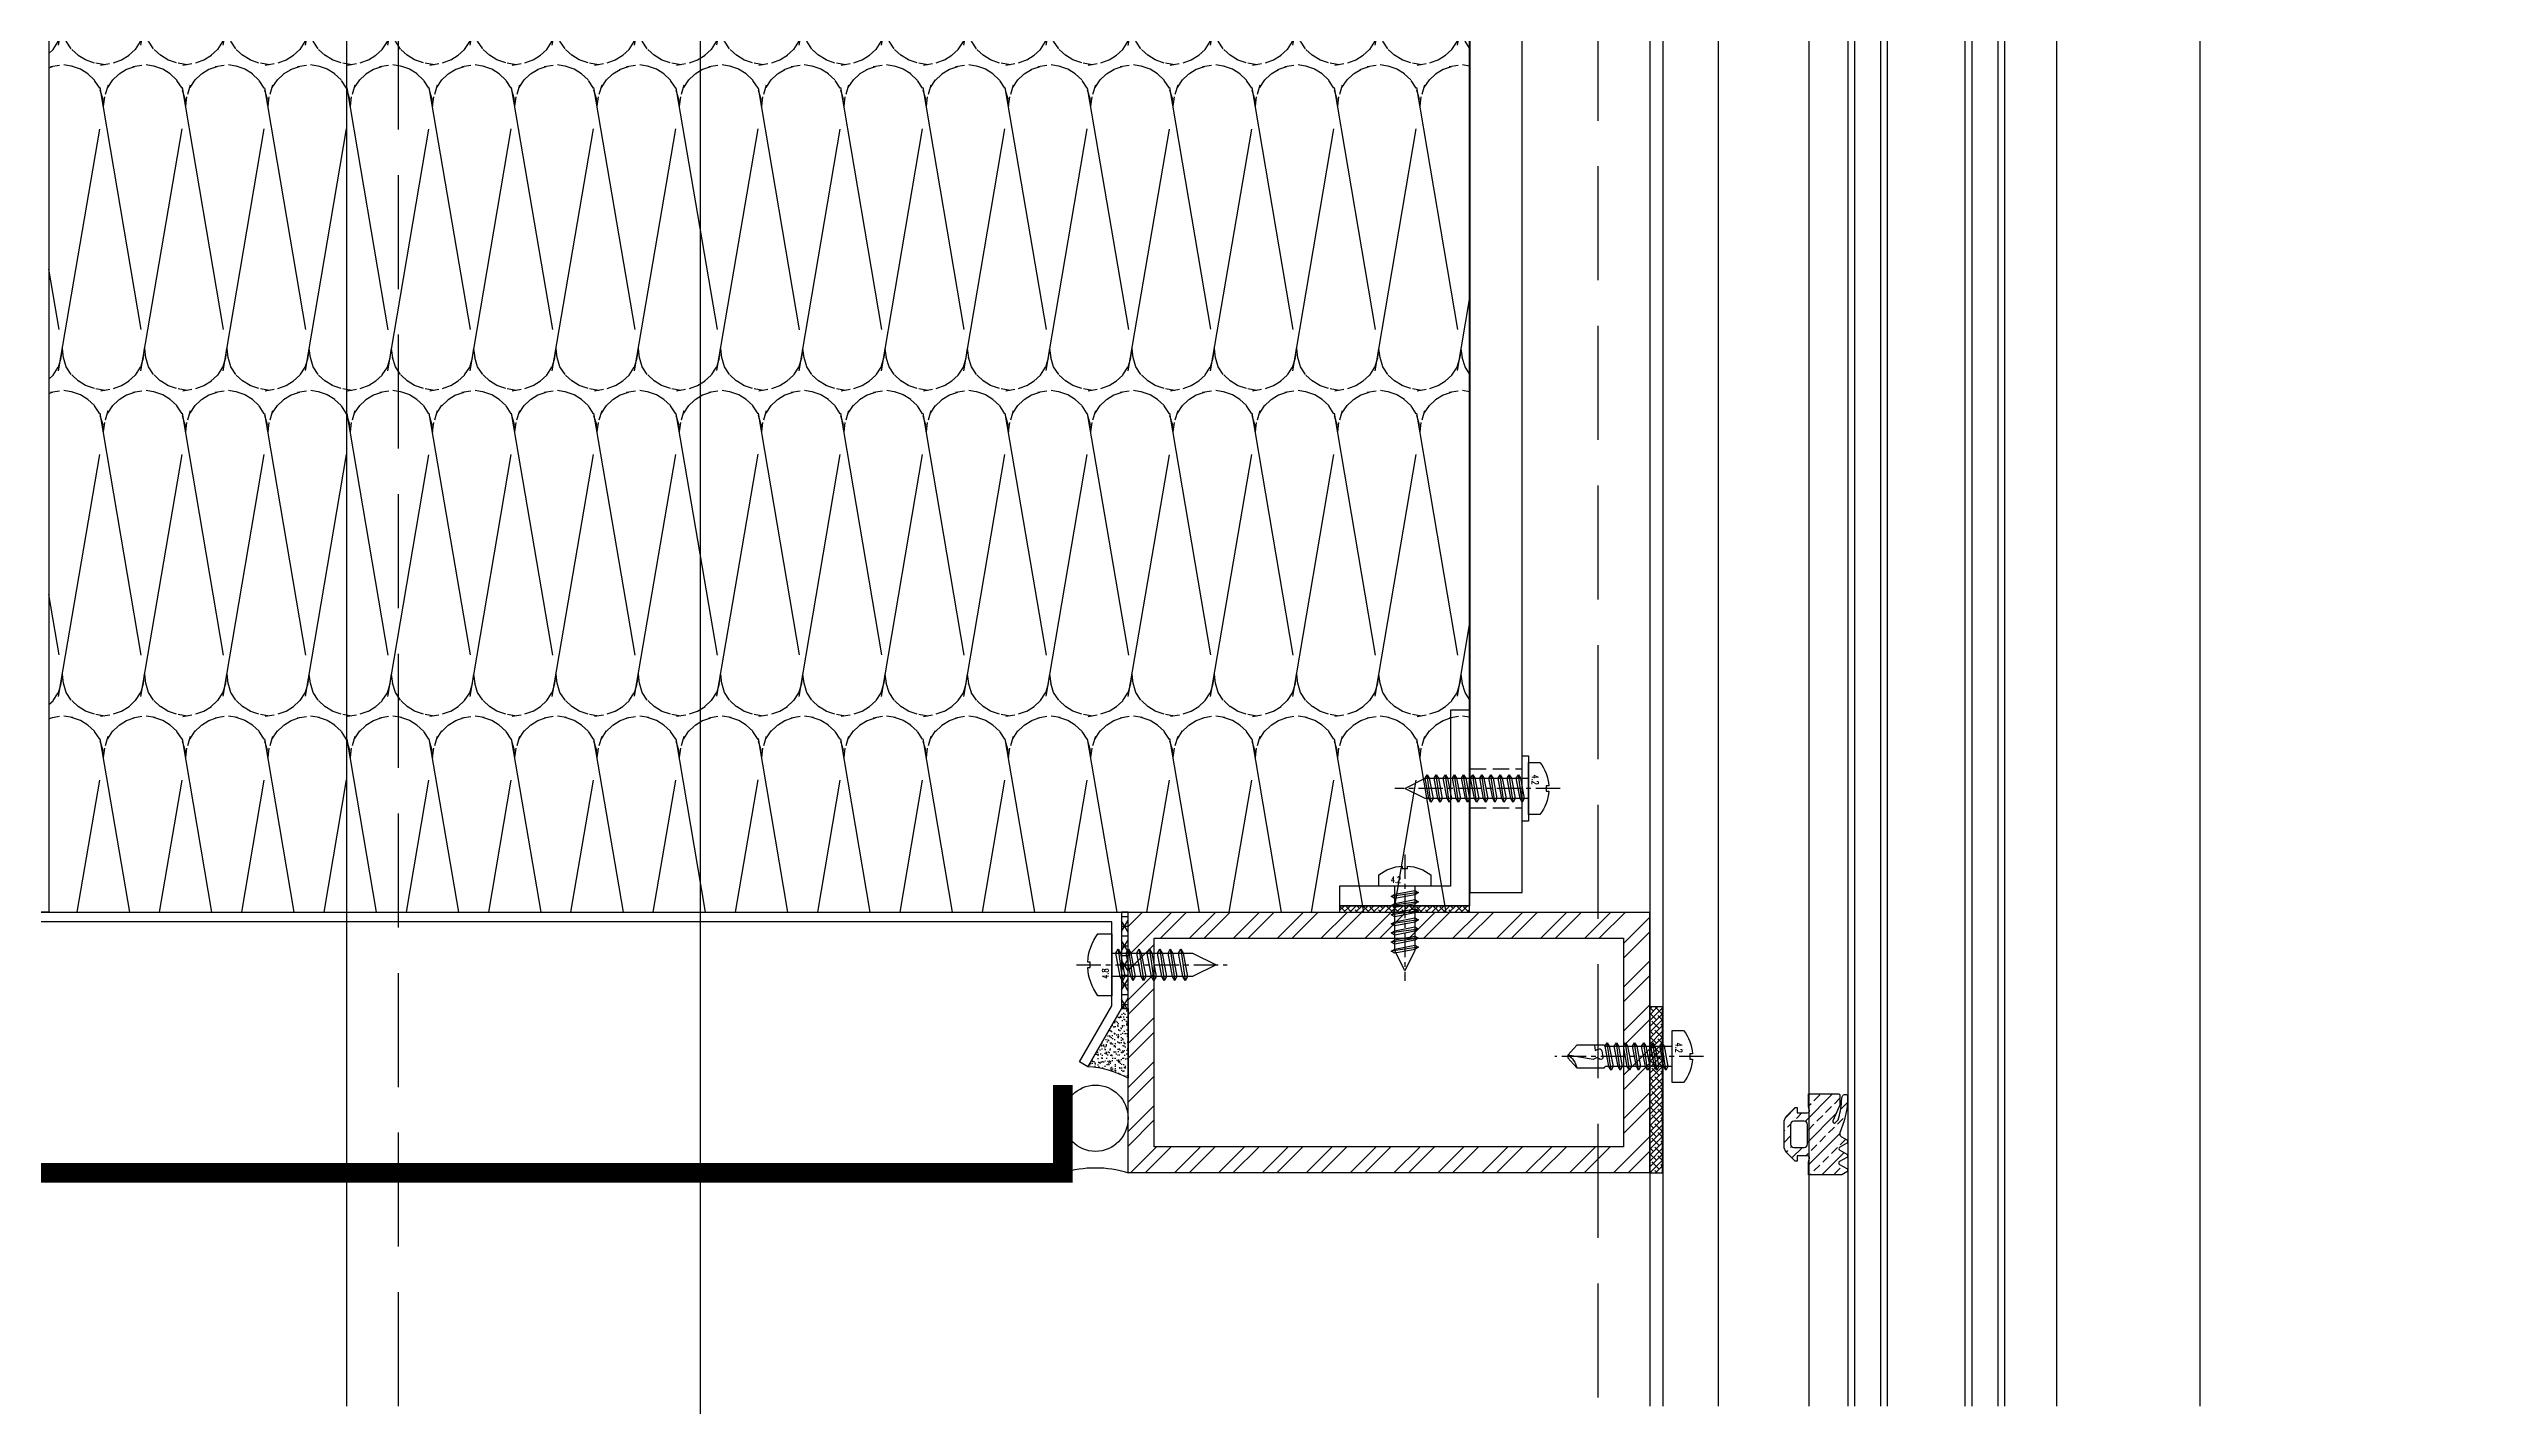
# Model space of a CAD drawing. Extents: x 220580 to 2027826, y -309201 to 71987.
# Drawn here: x 323403.6 to 323777.7, y -162855.2 to -162646.8 of the extents above; entities that cross this region are included whole.
import ezdxf
from ezdxf.enums import TextEntityAlignment as Align

# ---------------------------------------------------------------- set-up
doc = ezdxf.new("R2010")
doc.units = 0
doc.linetypes.add('CENTER', pattern=[2, 1.25, -0.25, 0.25, -0.25])
doc.linetypes.add('ZN-DASH', pattern=[0.35, 0.25, -0.1])
for name, color, linetype in [('!ZN1-填充-8', 8, 'Continuous'), ('!ZN3-不锈钢板幕墙-7', 7, 'Continuous'), ('!ZN3-其它材质幕墙-60', 60, 'Continuous'), ('!ZN3-玻璃幕墙-4', 4, 'Continuous'), ('!ZN4-辅助材料-1', 1, 'Continuous'), ('!ZN4-配件-11', 11, 'Continuous'), ('!ZN5-钢材投影-40', 40, 'Continuous'), ('!ZN5-铝材投影-112', 112, 'Continuous'), ('!ZN5-铝材断面-6', 6, 'Continuous'), ('!ZN6-虚线-8', 8, 'ZN-DASH'), ('1 轴线 辅助线', 1, 'CENTER'), ('11紧固件', 11, 'Continuous'), ('20剖面图$0$A-SFCE', 30, 'Continuous'), ('20剖面图$0$AS-COLN', 6, 'Continuous'), ('2钢材断面', 2, 'Continuous'), ('A_Hatch', 8, 'Continuous'), ('DIM', 173, 'Continuous'), ('Fill', 8, 'Continuous'), ('pj', 4, 'Continuous'), ('TC', 130, 'Continuous'), ('user', 7, 'Continuous')]:
    doc.layers.add(name, color=color, linetype=linetype)
doc.styles.add('DHTEXT-1', font='ROMANS.shx', dxfattribs={"width": 0.7, "bigfont": 'CHINESE.shx'})
doc.dimstyles.new('ZN200', dxfattribs={"dimscale": 200, "dimtxt": 2.5, "dimasz": 1.5, "dimexe": 1, "dimexo": 2, "dimgap": 0.9, "dimtad": 1, "dimdec": 0, "dimdsep": 46, "dimtxsty": 'DHTEXT-1', "dimblk": 'ARCHTICK', "dimcen": 2.5, "dimclrd": 173, "dimclre": 173, "dimclrt": 7, "dimazin": 2, "dimtfac": 1, "dimtdec": 0, "dimtix": 1, "dimtmove": 2, "dimatfit": 3, "dimfxl": 0, "dimtolj": 1, "dimtzin": 0, "dimarcsym": 0})

# ---------------------------------------------------------------- blocks, each defined once
blk = doc.blocks.new('*U301')
at = {"layer": '!ZN1-填充-8'}
for p, q in [((-23, -8.000001027907274), (-23.00000000001455, -475.8423944231363)), ((-19.00000102947524, -7.999999998435669), (-19.00000102947524, -475.8423933936684)), ((-4.999999091349309, -7.999999998435669), (-4.999999091363861, -475.8423933936684)), ((-1.000000120824552, -8.000001027907274), (-1.000000120839104, -475.8423944231363))]:
    blk.add_line(p, q, dxfattribs=at)
at = {"layer": '!ZN3-玻璃幕墙-4'}
for points in [[(-24.00000000001455, -475.8423944231363), (-24, -9.000001027907274), (-23, -8.000001027907274), (-19, -8.000001027907274), (-18, -9.000001027907274), (-18.00000000001455, -475.8423944231363)], [(-6.000000000014552, -475.8423944231363), (-6, -9.000001027903636), (-5, -8.000001027903636), (-1, -8.000001027903636), (0, -9.000001027903636), (-1.455191522836685e-11, -475.8423944231363)]]:
    blk.add_lwpolyline(points, dxfattribs=at)
at = {"layer": '!ZN5-钢材投影-40', "ltscale": 0.3}
for p, q in [((-254.4017149738647, 425.0000000494219), (-254.4017149738647, -475.8423944231363)), ((-54.39999999999418, 425.0000000494219), (-54.39999999999418, -475.8423944231363))]:
    blk.add_line(p, q, dxfattribs=at)
at = {"layer": '!ZN5-铝材投影-112'}
for p, q in [((7.999997113627614, 425.0000000494219), (7.999997113627614, -475.8423944231363)), ((30.0000000448199, 425.0000000494219), (30.0000000448199, -475.8423944231363)), ((-52.40170605068852, -39.99999999995634), (-52.40170605068852, -475.8423944231363)), ((-43.9017349172791, -39.99999999995634), (-43.9017349172791, -475.8423944231363)), ((-30.00001585268183, -39.99999999995634), (-30.00001585268183, -475.8423944231363))]:
    blk.add_line(p, q, dxfattribs=at)
at = {"layer": '!ZN6-虚线-8', "color": 8, "linetype": 'ZN-DASH', "ltscale": 70}
for p, q in [((-246.4017149738647, -475.8423944231363), (-246.4017149738647, 425.0000000494219)), ((-62.39999999999418, 425.0000000494219), (-62.39999999999418, -475.8423944231363))]:
    blk.add_line(p, q, dxfattribs=at)
blk = doc.blocks.new('*U2090')
at = {"color": 0, "linetype": 'CENTER', "ltscale": 3}
blk.add_line((-4.851510917911964, 2.913225216616411e-13), (20.54315256367451, -4.2632564145606e-15), dxfattribs=at)
at = {"linetype": 'ByBlock', "ltscale": 10}
for p, q in [((0, 1.550000000000024), (15.895000016689, 1.549999999999744)), ((0.9859588387780631, 2.110000000000021), (1.57904116122194, -2.110000000000007)), ((2.385958838778063, 2.109999999999994), (2.97904116122194, -2.110000000000034)), ((3.785958838778063, 2.109999999999967), (4.37904116122194, -2.110000000000061)), ((5.185958838778062, 2.10999999999994), (5.779041161221939, -2.110000000000087)), ((6.585958838778063, 2.109999999999913), (7.17904116122194, -2.110000000000114)), ((7.985958838778063, 2.109999999999886), (8.57904116122194, -2.110000000000142)), ((9.385958838778063, 2.109999999999859), (9.97904116122194, -2.110000000000168)), ((10.78595883877806, 2.109999999999832), (11.37904116122194, -2.110000000000196)), ((12.18595883877806, 2.109999999999805), (12.77904116122194, -2.110000000000222)), ((13.58595883877806, 2.109999999999778), (14.17904116122194, -2.110000000000249)), ((14.98595883877806, 2.109999999999751), (15.57904116122194, -2.110000000000277)), ((15.895000016689, 1.549999999999744), (19, -2.884803507186006e-13)), ((15.895000016689, -1.550000000000251), (0, -1.549999999999945)), ((19, -2.884803507186006e-13), (15.895000016689, -1.550000000000251))]:
    blk.add_line(p, q, dxfattribs=at)
blk.add_lwpolyline([(-3.087680633323398, 0.4000000000000909, -0.1514667514007003), (-1.723475382979757, 4), (0, 4), (0, -4), (-1.723475382979757, -4, -0.1514667514007005), (-3.087680633323398, -0.4000000000000892), (-2.699999999999932, -0.3999999999999773), (-2.699999999999932, 0.4000000000000341)], format="xyb", close=True, dxfattribs=at)
for points in [[(1.255725010475717, -1.549999999999976), (0.6626426880318403, 1.550000000000018), (0.9859588387779494, 2.109999999999935), (1.309274989524115, 1.550000000000018), (1.902357311968163, -1.549999999999976), (1.57904116122194, -2.10999999999995)], [(2.655725010475717, -1.550000000000003), (2.06264268803184, 1.549999999999991), (2.385958838777949, 2.109999999999908), (2.709274989524115, 1.549999999999991), (3.302357311968163, -1.550000000000003), (2.97904116122194, -2.109999999999977)], [(4.055725010475717, -1.55000000000003), (3.46264268803184, 1.549999999999965), (3.785958838777949, 2.109999999999881), (4.109274989524115, 1.549999999999965), (4.702357311968163, -1.55000000000003), (4.37904116122194, -2.110000000000004)], [(5.455725010475716, -1.550000000000057), (4.86264268803184, 1.549999999999937), (5.185958838777949, 2.109999999999855), (5.509274989524115, 1.549999999999937), (6.102357311968162, -1.550000000000057), (5.779041161221939, -2.110000000000031)], [(6.855725010475717, -1.550000000000084), (6.26264268803184, 1.549999999999911), (6.585958838777949, 2.109999999999828), (6.909274989524115, 1.549999999999911), (7.502357311968162, -1.550000000000084), (7.17904116122194, -2.110000000000058)], [(8.255725010475718, -1.550000000000111), (7.66264268803184, 1.549999999999883), (7.985958838777949, 2.1099999999998), (8.309274989524116, 1.549999999999883), (8.902357311968164, -1.550000000000111), (8.57904116122194, -2.110000000000085)], [(9.655725010475717, -1.550000000000138), (9.06264268803184, 1.549999999999857), (9.385958838777949, 2.109999999999774), (9.709274989524115, 1.549999999999857), (10.30235731196816, -1.550000000000138), (9.97904116122194, -2.110000000000111)], [(11.05572501047572, -1.550000000000165), (10.46264268803184, 1.54999999999983), (10.78595883877795, 2.109999999999746), (11.10927498952411, 1.54999999999983), (11.70235731196816, -1.550000000000165), (11.37904116122194, -2.110000000000139)], [(12.45572501047572, -1.550000000000192), (11.86264268803184, 1.549999999999803), (12.18595883877795, 2.10999999999972), (12.50927498952412, 1.549999999999803), (13.10235731196816, -1.550000000000192), (12.77904116122194, -2.110000000000166)], [(13.85572501047572, -1.550000000000219), (13.26264268803184, 1.549999999999776), (13.58595883877795, 2.109999999999693), (13.90927498952411, 1.549999999999776), (14.50235731196816, -1.550000000000219), (14.17904116122194, -2.110000000000193)], [(15.25572501047572, -1.550000000000246), (14.66264268803184, 1.549999999999749), (14.98595883877795, 2.109999999999665), (15.30927498952412, 1.549999999999749), (15.90235731196816, -1.550000000000246), (15.57904116122194, -2.11000000000022)]]:
    blk.add_lwpolyline(points, close=True, dxfattribs=at)
at = {"layer": 'Defpoints', "color": 0, "ltscale": 10, "style": 'DHTEXT-1', "width": 0.7}
blk.add_text('4.2', height=1, rotation=90, dxfattribs=at).set_placement((-0.4943080637851551, -1.360906739295894), align=Align.CENTER)
blk = doc.blocks.new('*U2087')
at = {"linetype": 'ByBlock', "ltscale": 10}
blk.add_lwpolyline([(0, -5), (1, -5), (1, 5), (0, 5)], close=True, dxfattribs=at)
blk = doc.blocks.new('6mm-三元乙丙胶条')
at = {"layer": 'TC'}
h = blk.add_hatch(dxfattribs=at)
h.set_pattern_fill('ANSI33', color=256, scale=0.4, angle=-90.00000000000004, style=0)
h.set_pattern_definition([(135.0000000000001, (20798.42023389944, -134095.8060885775), (-1.796051224213831, -1.79605122421383), []), (135.0000000000001, (20798.42023389944, -134094.0100365775), (-1.796051224213831, -1.79605122421383), [1.27, -0.6350000000000003])])
edge = h.paths.add_edge_path()
edge.add_arc((-0.745076895222304, 6.386234905352341), 12.38623490536398, 262.69500523028023, 272.19432173296764, ccw=False)
edge.add_line((-2.319999999599531, -5.8994654143753), (-4.109999979846179, -5.499465415370651))
edge.add_line((-4.109999979846179, -5.499465415370651), (-5.96404643979622, -4.827709463948849))
edge.add_arc((-6.134370825564469, -5.297804777299652), 0.5000000000217216, 70.08359434308407, 149.7886770612677)
edge.add_line((-6.566458514076658, -5.046209408785216), (-7.04074917291291, -5.860752043954562))
edge.add_arc((-7.300001786030069, -5.709794822855877), 0.3000000000165205, 210.0413632733605, 329.7886770638607, ccw=False)
edge.add_line((-7.55970105068991, -5.859982345456955), (-8.177149431314318, -4.79231115913717))
edge.add_arc((-8.393565485203878, -4.917467427976081), 0.2500000000216133, 30.04136327355922, 149.4440354559437)
edge.add_line((-8.60884873609757, -4.790372495364863), (-9.240860070451161, -5.860922295076307))
edge.add_arc((-9.499199971475214, -5.708408375953974), 0.2999999999786183, 210.1243179614262, 329.44403545307654, ccw=False)
edge.add_line((-9.758681517618243, -5.858971742010907), (-10.38901352399261, -4.772654878324829))
edge.add_arc((-10.60524814580688, -4.898124350070254), 0.2500000000224706, 30.12431796436568, 149.9586367271408)
edge.add_line((-10.82166419969871, -4.772968081233556), (-11.45029963756678, -5.859983554459176))
edge.add_arc((-11.70999890221035, -5.709796031883248), 0.2999999999898467, 210.1600616409289, 329.95863672924213, ccw=False)
edge.add_line((-11.9693864696892, -5.860521244874688), (-12.40000000689178, -5.119465414056322))
edge.add_line((-12.40000000689178, -5.119465414056322), (-12.40000000689178, -1.000589691102505e-07))
edge.add_line((-12.40000000689178, -1.000589691e-07), (-10.39999999920837, -1.000589691e-07))
edge.add_line((-10.39999999920837, -1.000589691e-07), (-9.87762080912944, -0.1399230935203377))
edge.add_arc((-9.79999998555727, 0.149861322457539), 0.2999999999927683, 255.0049212649136, 359.9999999993134)
edge.add_line((-9.4999999855645, 0.149861322453944), (-9.4999999855645, 1.750000001251464))
edge.add_line((-9.4999999855645, 1.750000001251464), (-10.29999999445863, 1.750000001251464))
edge.add_line((-10.29999999445863, 1.750000001251464), (-10.29999999445863, 2.050000000948784))
edge.add_line((-10.29999999445863, 2.050000000948784), (-8.869999990565702, 3.480000001203734))
edge.add_line((-8.869999990565702, 3.480000001203734), (-8.269999991171062, 3.74999999985448))
edge.add_line((-8.269999991171062, 3.74999999985448), (-4.119999997783451, 3.74999999985448))
edge.add_line((-4.119999997783451, 3.74999999985448), (-3.509999980451539, 3.459999999904539))
edge.add_line((-3.509999980451539, 3.459999999904539), (-2.099999983329325, 2.050000000948784))
edge.add_line((-2.099999983329325, 2.050000000948784), (-2.099999983329325, 1.750000001251464))
edge.add_line((-2.099999983329325, 1.750000001251464), (-2.899999992223456, 1.750000001251464))
edge.add_line((-2.899999992223456, 1.750000001251464), (-2.899999992223456, 0.1498614225711208))
edge.add_arc((-2.599999992229339, 0.149861422576473), 0.299999999994117, 180.0000000010222, 284.9950787347508)
edge.add_line((-2.522379168658517, -0.1399229934031609), (-1.99999997857958, 0))
edge.add_line((-1.99999997857958, 0), (0, 0))
edge.add_line((0, 0), (0, -4.609465414629084))
edge.add_arc((-0.2000000000116419, -4.609465414629085), 0.2000000000116419, -89.99999999999989, 2.8421709430404007e-13, ccw=False)
edge.add_line((-0.2000000000116415, -4.809465414640727), (-1.606748173886444, -4.809465414611622))
edge.add_arc((-1.606748173887518, -4.309465414737891), 0.4999999998737312, 245.9871411366934, 270.00000000012307, ccw=False)
edge.add_line((-1.81021900352789, -4.766192490089451), (-4.112712766509503, -3.740436975553166))
edge.add_arc((-4.214448181364903, -3.968800513279118), 0.2499999999970247, 65.98714113400072, 228.3664604132158)
edge.add_line((-4.380539141886401, -4.15565284222248), (-3.960000001825392, -4.529465414409059))
edge.add_arc((-0.5656029263480411, 5.15181643489628), 10.25910082569122, 250.6785976544065, 266.6225631868518)
edge.add_line((-1.170000003185123, -5.089465414814184), (-0.6609639512607828, -5.099646135146031))
edge.add_arc((-0.6729615511026317, -5.699526171137601), 0.5999999999860098, -4.085612229769708, 88.8542372456493, ccw=False)
edge.add_line((-0.0744863278232515, -5.742274353600805), (-0.0789891159511171, -5.805313458113233))
edge.add_arc((-0.2784808570646497, -5.791064063953294), 0.200000000016085, 272.19432173134965, 355.9143877690644, ccw=False)
edge = h.paths.add_edge_path(flags=16)
edge.add_arc((-4.699999995762481, 2.24999999962165), 0.5, 0, 90)
edge.add_line((-4.699999995762481, 2.74999999962165), (-7.699999982025473, 2.749999999650754))
edge.add_arc((-7.699999982025743, 2.249999999651025), 0.4999999999997282, 89.99999999996906, 180.0000000000311)
edge.add_line((-8.199999982025473, 2.249999999650754), (-8.199999982025473, 0.6499999998486601))
edge.add_arc((-7.699999982025473, 0.6499999998486596), 0.5, 179.9999999999999, 269.9999999999999)
edge.add_line((-7.699999982025473, 0.1499999998486601), (-4.699999995762481, 0.1499999998486601))
edge.add_arc((-4.699999995762197, 0.6499999998483759), 0.4999999999997158, 269.9999999999674, 360.0000000000326)
edge.add_line((-4.199999995762481, 0.6499999998486601), (-4.199999995762481, 2.24999999962165))
at = {"layer": 'pj'}
blk.add_lwpolyline([(-0.2708231029682793, -5.990917370974784, -0.0414723397604974), (-2.319999999599531, -5.8994654143753), (-4.109999979846179, -5.499465415370651), (-5.96404643979622, -4.827709463948849, 0.3625136257486336), (-6.566458514076658, -5.046209408785216), (-7.04074917291291, -5.860752043954562, -0.5758811350073855), (-7.55970105068991, -5.859982345456955), (-8.177149431314318, -4.79231115913717, 0.5738803703476393), (-8.60884873609757, -4.790372495364863), (-9.240860070451161, -5.860922295076307, -0.5733993053234177), (-9.758681517618243, -5.858971742010907), (-10.38901352399261, -4.772654878324829, 0.5763867767966784), (-10.82166419969871, -4.772968081233556), (-11.45029963756678, -5.859983554459176, -0.5761790205714215), (-11.9693864696892, -5.860521244874688), (-12.40000000689178, -5.119465414056322), (-12.40000000689178, -1.000589691e-07), (-10.39999999920837, -1.000589691e-07), (-9.87762080912944, -0.1399230935203377, 0.4931187311537985), (-9.4999999855645, 0.149861322453944), (-9.4999999855645, 1.750000001251464), (-10.29999999445863, 1.750000001251464), (-10.29999999445863, 2.050000000948784), (-8.869999990565702, 3.480000001203734), (-8.269999991171062, 3.74999999985448), (-4.119999997783451, 3.74999999985448), (-3.509999980451539, 3.459999999904539), (-2.099999983329325, 2.050000000948784), (-2.099999983329325, 1.750000001251464), (-2.899999992223456, 1.750000001251464), (-2.899999992223456, 0.1498614225711208, 0.4931187311501577), (-2.522379168658517, -0.1399229934031609), (-1.99999997857958, 0), (0, 0), (0, -4.609465414629084, -0.4142135623730951), (-0.2000000000116415, -4.809465414640727), (-1.606748173886444, -4.809465414611622, -0.1051609627890827), (-1.81021900352789, -4.766192490089451), (-4.112712766509503, -3.740436975553166, 0.8569471462484527), (-4.380539141886401, -4.15565284222248), (-3.960000001825392, -4.529465414409059, 0.0696811241218355), (-1.170000003185123, -5.089465414814184), (-0.6609639512607828, -5.099646135146031, -0.4293230392878252), (-0.0744863278232515, -5.742274353600805), (-0.0789891159511171, -5.805313458113233, -0.3824632673023371), (-0.2708231015712954, -5.990917407150844)], format="xyb", dxfattribs=at)
blk.add_lwpolyline([(-4.199999995762481, 2.24999999962165, 0.4142135623730951), (-4.699999995762481, 2.74999999962165), (-7.699999982025473, 2.749999999650754, 0.4142135623734122), (-8.199999982025473, 2.249999999650754), (-8.199999982025473, 0.6499999998486601, 0.4142135623730951), (-7.699999982025473, 0.1499999998486601), (-4.699999995762481, 0.1499999998486601, 0.414213562373428), (-4.199999995762481, 0.6499999998486601)], format="xyb", close=True, dxfattribs=at)
blk = doc.blocks.new('20250828110936')
at = {"layer": 'A_Hatch'}
h = blk.add_hatch(dxfattribs=at)
h.set_pattern_fill('ANSI32', color=256)
h.set_pattern_definition([(45, (-80.55500636567012, 0), (-3.367596045400933, 3.367596045400933), []), (45, (-78.3099413656746, 0), (-3.367596045400933, 3.367596045400933), [])])
h.paths.add_polyline_path([(0, 40), (-80, 40), (-80, 0), (0, 0)])
h.paths.add_polyline_path([(-4, 36), (-4, 4), (-76, 4), (-76, 36)], flags=16)
at = {"layer": '2钢材断面'}
for points in [[(-80, 40), (0, 40), (0, 0), (-80, 0)], [(-76, 36), (-4, 36), (-4, 4), (-76, 4)]]:
    blk.add_lwpolyline(points, close=True, dxfattribs=at)
blk = doc.blocks.new('*U285')
at = {"color": 0, "linetype": 'CENTER', "ltscale": 3}
blk.add_line((-4.793777829273322, 2.913225216616411e-13), (18, -6.394884621840901e-15), dxfattribs=at)
at = {"linetype": 'ByBlock', "ltscale": 10}
for p, q in [((0, 1.550000000000024), (10.26653098098048, 1.549999999999775)), ((0.9859588387780631, 2.110000000000021), (1.57904116122194, -2.110000000000007)), ((2.385958838778063, 2.110000000000013), (2.97904116122194, -2.110000000000014)), ((3.785958838778063, 2.110000000000006), (4.37904116122194, -2.110000000000022)), ((5.185958838778062, 2.109999999999999), (5.779041161221939, -2.110000000000029)), ((6.585958838778063, 2.109999999999991), (7.17904116122194, -2.110000000000037)), ((7.985958838778063, 2.109999999999983), (8.57904116122194, -2.110000000000044)), ((9.385958838778063, 2.109999999999975), (9.97904116122194, -2.110000000000052)), ((10.26653098098048, -1.550000000000217), (0, -1.549999999999945))]:
    blk.add_line(p, q, dxfattribs=at)
blk.add_lwpolyline([(-3.087680633323398, 0.4000000000000909, -0.1514667514007003), (-1.723475382979757, 4), (0, 4), (0, -4), (-1.723475382979757, -4, -0.1514667514007005), (-3.087680633323398, -0.4000000000000892), (-2.699999999999932, -0.3999999999999773), (-2.699999999999932, 0.4000000000000341)], format="xyb", close=True, dxfattribs=at)
for points in [[(1.255725010475717, -1.549999999999976), (0.6626426880318403, 1.550000000000018), (0.9859588387779494, 2.109999999999935), (1.309274989524115, 1.550000000000018), (1.902357311968163, -1.549999999999976), (1.57904116122194, -2.10999999999995)], [(2.655725010475717, -1.549999999999983), (2.06264268803184, 1.550000000000011), (2.385958838777949, 2.109999999999928), (2.709274989524115, 1.550000000000011), (3.302357311968163, -1.549999999999983), (2.97904116122194, -2.109999999999957)], [(4.055725010475717, -1.549999999999991), (3.46264268803184, 1.550000000000003), (3.785958838777949, 2.10999999999992), (4.109274989524115, 1.550000000000003), (4.702357311968163, -1.549999999999991), (4.37904116122194, -2.109999999999965)], [(5.455725010475716, -1.549999999999998), (4.86264268803184, 1.549999999999996), (5.185958838777949, 2.109999999999913), (5.509274989524115, 1.549999999999996), (6.102357311968162, -1.549999999999998), (5.779041161221939, -2.109999999999972)], [(6.855725010475717, -1.550000000000006), (6.26264268803184, 1.549999999999988), (6.585958838777949, 2.109999999999905), (6.909274989524115, 1.549999999999988), (7.502357311968162, -1.550000000000006), (7.17904116122194, -2.10999999999998)], [(8.255725010475718, -1.550000000000013), (7.66264268803184, 1.549999999999981), (7.985958838777949, 2.109999999999898), (8.309274989524116, 1.549999999999981), (8.902357311968164, -1.550000000000013), (8.57904116122194, -2.109999999999987)], [(9.655725010475717, -1.550000000000021), (9.06264268803184, 1.549999999999973), (9.385958838777949, 2.10999999999989), (9.709274989524115, 1.549999999999973), (10.30235731196816, -1.550000000000021), (9.97904116122194, -2.109999999999995)]]:
    blk.add_lwpolyline(points, close=True, dxfattribs=at)
for points in [[(10.26653098098048, -1.55, -0.414213562373095), (10.38395522340473, -1.667424242424249), (10.38395522340473, -1.726136363636771), (14.64482176281634, -1.726136363636771), (15.9999999999994, -0.1948217628174002), (15.9999999999994, 0.1948217628174238), (14.6448217628156, 1.726136363637534), (10.38395522340473, 1.726136363637932), (10.38395522340473, 1.667424242424216, -0.414213562373095), (10.26653098098048, 1.549999999999966)], [(11.9208473223949, -1.726136363636771), (11.80430973296651, -0.8890824877731115), (11.41067326572917, -1.132928086946651, -0.5304615897786895), (10.821757728626, -0.8693511515041786), (10.65548024539029, 0.07365531618229441, -0.6513157956771675), (11.14879112615775, 0.4044761775147213), (11.54048701920387, 0.1567861275003797), (12.11053252572676, 0.4912756395922434), (15.9999999999994, -0.1948217628174002, -0.2012259957209903), (14.6448217628156, 1.726136363637534)]]:
    blk.add_lwpolyline(points, format="xyb", dxfattribs=at)
at = {"layer": 'Defpoints', "color": 0, "ltscale": 10, "style": 'DHTEXT-1', "width": 0.7}
blk.add_text('4.2', height=1, rotation=90, dxfattribs=at).set_placement((-0.4943080637851551, -1.360906739296141), align=Align.CENTER)
blk = doc.blocks.new('20250828111521')
at = {"layer": 'Fill', "ltscale": 50}
h = blk.add_hatch(dxfattribs=at)
h.set_pattern_fill('ANSI38', color=256, scale=0.4, style=0)
h.set_pattern_definition([(45, (0, 0), (-0.4490128060534577, 0.4490128060534577), []), (135, (0, 0), (-1.347038418160373, 0.4490128060534578), [1.5875, -0.9525000000000001])])
h.paths.add_polyline_path([(1.998293949305662, 0), (1.998293949305662, 25.45583444154181), (0, 25.45583444154181), (0, 0)])
at = {"layer": '11紧固件', "ltscale": 50}
blk.add_lwpolyline([(1.998293949305662, 0), (1.998293949320214, 25.45583444154181), (1.455191522836685e-11, 25.45583444154181), (0, 0), (1.998293949305662, 0)], dxfattribs=at)
at = {"layer": '!ZN4-配件-11', "color": 1, "rotation": 180}
blk.add_blockref('*U285', (3.49829394929111, 17.85970507280217), dxfattribs=at)
at = {"ltscale": 50}
blk.add_blockref('20250828110936', (0, 3.92901711165905e-10), dxfattribs=at)
at = {"layer": 'user', "ltscale": 4, "rotation": 90.00000000000001}
blk.add_blockref('6mm-三元乙丙胶条', (24.39998731134983, 12.09999676781081), dxfattribs=at)
blk = doc.blocks.new('*U2091')
at = {"color": 0, "linetype": 'CENTER', "ltscale": 3}
blk.add_line((-4.851510917911964, 2.913225216616411e-13), (14.54315256367451, -8.526512829121202e-15), dxfattribs=at)
at = {"linetype": 'ByBlock', "ltscale": 10}
for p, q in [((0, 1.550000000000024), (9.895000016689004, 1.549999999999739)), ((0.9859588387780631, 2.110000000000021), (1.57904116122194, -2.110000000000007)), ((2.385958838778063, 2.109999999999977), (2.97904116122194, -2.110000000000051)), ((3.785958838778063, 2.109999999999933), (4.37904116122194, -2.110000000000094)), ((5.185958838778062, 2.109999999999889), (5.779041161221939, -2.110000000000138)), ((6.585958838778063, 2.109999999999845), (7.17904116122194, -2.110000000000182)), ((7.985958838778063, 2.109999999999801), (8.57904116122194, -2.110000000000226)), ((9.385958838778063, 2.109999999999757), (9.97904116122194, -2.11000000000027)), ((9.895000016689004, 1.549999999999739), (13, -2.927436071331612e-13)), ((9.895000016689004, -1.550000000000255), (0, -1.549999999999945)), ((13, -2.927436071331612e-13), (9.895000016689004, -1.550000000000255))]:
    blk.add_line(p, q, dxfattribs=at)
blk.add_lwpolyline([(-3.087680633323398, 0.4000000000000909, -0.1514667514007003), (-1.723475382979757, 4), (0, 4), (0, -4), (-1.723475382979757, -4, -0.1514667514007005), (-3.087680633323398, -0.4000000000000892), (-2.699999999999932, -0.3999999999999773), (-2.699999999999932, 0.4000000000000341)], format="xyb", close=True, dxfattribs=at)
for points in [[(1.255725010475717, -1.549999999999976), (0.6626426880318403, 1.550000000000018), (0.9859588387779494, 2.109999999999935), (1.309274989524115, 1.550000000000018), (1.902357311968163, -1.549999999999976), (1.57904116122194, -2.10999999999995)], [(2.655725010475717, -1.55000000000002), (2.06264268803184, 1.549999999999975), (2.385958838777949, 2.109999999999892), (2.709274989524115, 1.549999999999975), (3.302357311968163, -1.55000000000002), (2.97904116122194, -2.109999999999994)], [(4.055725010475717, -1.550000000000064), (3.46264268803184, 1.549999999999931), (3.785958838777949, 2.109999999999848), (4.109274989524115, 1.549999999999931), (4.702357311968163, -1.550000000000064), (4.37904116122194, -2.110000000000038)], [(5.455725010475716, -1.550000000000108), (4.86264268803184, 1.549999999999887), (5.185958838777949, 2.109999999999804), (5.509274989524115, 1.549999999999887), (6.102357311968162, -1.550000000000108), (5.779041161221939, -2.110000000000082)], [(6.855725010475717, -1.550000000000152), (6.26264268803184, 1.549999999999843), (6.585958838777949, 2.10999999999976), (6.909274989524115, 1.549999999999843), (7.502357311968162, -1.550000000000152), (7.17904116122194, -2.110000000000126)], [(8.255725010475718, -1.550000000000196), (7.66264268803184, 1.549999999999799), (7.985958838777949, 2.109999999999716), (8.309274989524116, 1.549999999999799), (8.902357311968164, -1.550000000000196), (8.57904116122194, -2.11000000000017)], [(9.655725010475717, -1.55000000000024), (9.06264268803184, 1.549999999999755), (9.385958838777949, 2.109999999999672), (9.709274989524115, 1.549999999999755), (10.30235731196816, -1.55000000000024), (9.97904116122194, -2.110000000000213)]]:
    blk.add_lwpolyline(points, close=True, dxfattribs=at)
at = {"layer": 'Defpoints', "color": 0, "ltscale": 10, "style": 'DHTEXT-1', "width": 0.7}
blk.add_text('4.2', height=1, rotation=90, dxfattribs=at).set_placement((-0.4943080637851551, -1.360906739295894), align=Align.CENTER)
blk = doc.blocks.new('室内胶缝示意')
at = {"ltscale": 0.1}
blk.add_arc((-4.999999999869033, 15.57612454575161), 16.35896255462005, 252.2031562995401, 287.7968437004599, dxfattribs=at)
at = {"ltscale": 0.1, "extrusion": (0, 0, -1)}
blk.add_ellipse((-4.990384680597344, -8.375798344054544), major_axis=(-3.911665190393874e-10, 5.092968818538793), ratio=0.981745653301395, dxfattribs=at)
blk = doc.blocks.new('*U2096')
at = {"color": 0, "linetype": 'CENTER', "ltscale": 3}
blk.add_line((-5.42402482348062, 2.951201566112061e-13), (17.70672576295199, 2.948752353404415e-13), dxfattribs=at)
at = {"linetype": 'ByBlock', "ltscale": 10}
for p, q in [((0, 1.7899998674459), (12.38000001907299, 1.790001397150355)), ((0.980701996714231, 2.400000000000386), (1.655298003285623, -2.399999999999796)), ((2.580701996714217, 2.400000210272508), (3.255298003285609, -2.399999789727674)), ((4.180701996714204, 2.40000042054463), (4.855298003285595, -2.399999579455552)), ((5.780701996714191, 2.400000630816753), (6.455298003285582, -2.399999369183429)), ((7.380701996714176, 2.400000841088874), (8.055298003285568, -2.399999158911307)), ((8.980701996714163, 2.400001051360997), (9.655298003285555, -2.399998948639185)), ((10.58070199671415, 2.400001261633119), (11.25529800328554, -2.399998738367063)), ((12.38000001907299, 1.790001397150355), (16, 1.626980552060786e-06)), ((16, 1.626980552060786e-06), (12.38000001907299, -1.789998580962678)), ((12.38000001907299, -1.789998580962678), (0, -1.790000231097598))]:
    blk.add_line(p, q, dxfattribs=at)
blk.add_lwpolyline([(-3.299999999999955, 0.4000000000003876), (-3.689993742175107, 0.3999999999999488, -0.1474780726293994), (-2.137196594791703, 4.750000000000297), (0, 4.750000000000293), (0, -4.749999999999703), (-2.137196594791703, -4.749999999999703, -0.1474780726293994), (-3.689993742175107, -0.3999999999993538), (-3.299999999999955, -0.3999999999995669)], format="xyb", close=True, dxfattribs=at)
for points in [[(1.303114339079855, -1.789999999999669), (0.6285183325084631, 1.790000000000258), (0.980701996714231, 2.400000000000158), (1.332885660919771, 1.790000000000258), (2.00748166749139, -1.789999999999669), (1.655298003285623, -2.399999999999796)], [(2.903114339079841, -1.789999789727547), (2.228518332508449, 1.790000210272381), (2.580701996714217, 2.400000210272281), (2.932885660919758, 1.790000210272381), (3.607481667491377, -1.789999789727547), (3.255298003285609, -2.399999789727674)], [(4.503114339079827, -1.789999579455424), (3.828518332508436, 1.790000420544503), (4.180701996714204, 2.400000420544403), (4.532885660919744, 1.790000420544503), (5.207481667491363, -1.789999579455424), (4.855298003285595, -2.399999579455552)], [(6.103114339079815, -1.789999369183302), (5.428518332508423, 1.790000630816625), (5.780701996714191, 2.400000630816525), (6.132885660919731, 1.790000630816625), (6.80748166749135, -1.789999369183302), (6.455298003285582, -2.399999369183429)], [(7.7031143390798, -1.78999915891118), (7.028518332508408, 1.790000841088747), (7.380701996714176, 2.400000841088647), (7.732885660919717, 1.790000841088747), (8.407481667491336, -1.78999915891118), (8.055298003285568, -2.399999158911307)], [(9.303114339079787, -1.789998948639058), (8.628518332508396, 1.79000105136087), (8.980701996714163, 2.400001051360769), (9.332885660919704, 1.79000105136087), (10.00748166749132, -1.789998948639058), (9.655298003285555, -2.399998948639185)], [(10.90311433907977, -1.789998738366936), (10.22851833250838, 1.790001261632992), (10.58070199671415, 2.400001261632892), (10.93288566091969, 1.790001261632992), (11.60748166749131, -1.789998738366936), (11.25529800328554, -2.399998738367063)]]:
    blk.add_lwpolyline(points, close=True, dxfattribs=at)
at = {"layer": 'Defpoints', "color": 0, "ltscale": 10, "style": 'DHTEXT-1', "width": 0.7}
blk.add_text('4.8', height=1, rotation=90, dxfattribs=at).set_placement((-0.4943080637851551, -1.360906739296144), align=Align.CENTER)
blk = doc.blocks.new('20250828170426')
at = {"layer": '!ZN1-填充-8', "ltscale": 20}
h = blk.add_hatch(dxfattribs=at)
h.set_pattern_fill('防火棉', color=256, scale=0.505)
h.set_pattern_definition([(99.64827059999992, (-236.3125139715266, 2556.426600592094), (-25.2499998337009, 149.9540095495376), [37.6642223929998, -2598.831302999987]), (97.19770699999998, (-230.0000144765363, 2593.558069599094), (-12.6249998885987, 49.98466956140777), [1.43947691165, -99.32390499999998]), (106.418857, (-230.1803715905407, 2594.986203034117), (-75.7499963823328, 249.9233503514598), [1.4888471307, -311.16904665]), (123.292959, (-230.6012049070559, 2596.414336469112), (-63.12499811428338, 99.96934030710104), [1.423791177349993, -297.5723559499982]), (137.02891, (-231.3827525525121, 2597.604447648104), (-50.49999978327227, 49.98466982494914), [1.3967841763, -291.92789015]), (147.989097, (-232.404776350013, 2598.556536621618), (-164.1249984290412, 99.9693411803067), [1.3470907623, -281.54196925]), (161.002609, (-233.5470382740605, 2599.27060333913), (-138.8749994184182, 49.98467020773887), [1.4623894737, -305.63939765]), (170.23292, (-234.9297763500363, 2599.74664780061), (-277.7499989489697, 49.98467209331709), [1.403074915849993, -293.2426525999982]), (9.76707954, (-237.69525245158, 2599.74664780061), (277.7499993494156, 49.98466986837402), [1.40307491585, -293.2426526]), (18.9973908, (-239.0779904265655, 2599.27060333913), (138.8749995928976, 49.9846697229737), [1.462389473699993, -305.6393976499982]), (32.01090240000001, (-240.2202524515451, 2598.556536621618), (164.124999467887, 99.96933947444012), [1.3470907623, -281.54196925]), (42.9710899, (-241.2422759965411, 2597.604447648104), (50.49999987051199, 49.98466973680999), [1.3967841763, -291.92789015]), (56.70704010000001, (-242.0238235915313, 2596.414336469112), (63.12499965504991, 99.96933933494022), [1.42379117735, -297.57235595]), (73.5811422, (-242.4446572615416, 2594.986203034117), (75.74999985254482, 249.9233492995), [1.4888471307, -311.16904665]), (82.80229290000001, (-242.6250139715266, 2593.558069599094), (12.62499977543023, 49.98466956468227), [1.43947691165, -99.323905]), (80.35172929999999, (-236.3125139715266, 2556.426600592094), (25.25000007550582, 149.9540095088535), [37.66422239299978, -2598.831302999985]), (9.76707954, (-242.6250139715266, 2550.0000001851), (277.7499993494156, 49.98466986837402), [1.40307491585, -293.2426526]), (18.9973908, (-241.2422759965411, 2550.238022420905), (151.4999995843212, 49.984669720361), [1.462389473699993, -305.6393976499982]), (32.01090240000001, (-239.8595380215556, 2550.714066897577), (75.74999977160518, 49.9846697519425), [1.3470907623, -281.54196925]), (42.9710899, (-238.7172759965761, 2551.428133609996), (50.49999987051199, 49.98466973680999), [1.3967841763, -291.92789015]), (56.70704010000001, (-237.69525245158, 2552.380222558277), (100.9999996005308, 149.9540092590557), [1.42379117735, -297.57235595]), (73.5811422, (-236.9137048565317, 2553.570333747368), (12.62499990810302, 49.98466961827754), [1.4888471307, -311.16904665]), (82.80229290000001, (-236.4928711865796, 2554.998467172263), (12.62499977543023, 49.98466956468227), [1.43947691165, -99.323905]), (97.19770699999998, (-236.1321572615416, 2554.998467172263), (-12.6249998885987, 49.98466956140777), [1.43947691165, -99.32390499999998]), (106.418857, (-235.7113235915313, 2553.570333747368), (-12.62499922956163, 49.98466978884611), [1.4888471307, -311.16904665]), (123.292959, (-234.9297763500363, 2552.380222558277), (-100.9999972746069, 149.9540108261556), [1.423791177349993, -297.5723559499982]), (137.02891, (-233.9077525525354, 2551.428133609996), (-164.1249992562797, 149.954009434235), [1.3967841763, -291.92789015]), (147.989097, (-232.7654906285461, 2550.714066897577), (-75.74999925619764, 49.98467053234825), [1.3470907623, -281.54196925]), (161.002609, (-231.3827525525121, 2550.238022420905), (-151.4999994098418, 49.98467024919572), [1.4623894737, -305.63939765]), (170.23292, (-230.0000144765363, 2550.0000001851), (-277.7499989489697, 49.98467209331709), [1.403074915849993, -293.2426525999982])])
h.paths.add_polyline_path([(-499.9999976770487, 2550.0000001851), (-334.3367708785809, 2550.0000001851), (-282.00178842881, 2550.0000001851), (-282.0000144891092, 2750.000000185129), (-499.9999976770487, 2750.000000185129)])
at = {"layer": '!ZN1-填充-8', "ltscale": 0.1}
h = blk.add_hatch(dxfattribs=at)
h.set_pattern_fill('NET3', color=256, scale=3, style=0)
h.set_pattern_definition([(7.016477563892661e-15, (-334.4000144890742, 2535.000000759988), (0, 1.5), []), (59.99999999999999, (-334.4000144890742, 2535.000000759988), (-1.299038105676658, 0.7500000000000002), []), (120, (-334.4000144890742, 2535.000000759988), (-1.299038105676658, -0.7499999999999997), [])])
h.paths.add_polyline_path([(-335.4000144891324, 2535.206497048202), (-334.4000144891324, 2535.206497048202), (-334.4000144890742, 2550.000000183238), (-335.4000144890742, 2550.000000183238)])
at = {"layer": '!ZN1-填充-8'}
h = blk.add_hatch(dxfattribs=at)
h.set_pattern_fill('AR-SAND', color=256, scale=0.5, style=0)
h.set_pattern_definition([(37.50000000000001, (-460.4001273732283, 2557.706496472645), (-0.03149667905480408, 0.9634118845065793), [0, -0.76, 0, -0.85, 0, -0.8125]), (7.499999999999999, (-460.4001273732283, 2557.706496472645), (0.8848883526338636, 1.41107303261487), [0, -0.41, 0, -0.685, 0, -0.2625]), (327.5, (-461.015127373219, 2557.706496472645), (1.557070930875748, 0.002829526768482249), [0, -0.25, 0, -0.9, 0, -1.175]), (317.5, (-461.015127373219, 2557.706496472645), (1.503063302286147, 0.4388377824671246), [0, -0.125, 0, -0.59, 0, -0.675])])
edge = h.paths.add_edge_path()
edge.add_arc((-341.3466261379654, 2511.909981603618), 14.3792900125779, 61.11204188657354, 86.8671693198166)
edge.add_line((-340.5607840045705, 2526.267782041279), (-335.4000144891033, 2535.206497048217))
edge.add_line((-335.4000144891324, 2535.206497048202), (-335.4000144891324, 2535.528036079108))
edge.add_line((-335.4000144891324, 2535.528036079108), (-334.400014489147, 2535.528036079108))
edge.add_line((-334.4000144891324, 2535.528036079108), (-334.4000144891324, 2524.500000184446))
at = {"layer": 'Fill', "ltscale": 50}
h = blk.add_hatch(dxfattribs=at)
h.set_pattern_fill('ANSI38', color=256, scale=0.4, style=0)
h.set_pattern_definition([(45, (-301.9367708786158, 2550.000000183238), (-0.4490128060534577, 0.4490128060534577), []), (135, (-301.9367708786158, 2550.000000183238), (-1.347038418160373, 0.4490128060534578), [1.5875, -0.9525000000000001])])
h.paths.add_polyline_path([(-301.9367708786158, 2551.000000183238), (-301.9367708786158, 2550.000000183238), (-282.00178842881, 2550.000000183238), (-282.00178842881, 2551.000000183238)])
at = {"layer": '!ZN1-填充-8'}
blk.add_lwpolyline([(-499.9999976770487, 2550.0000001851), (-282.0000144891092, 2550.0000001851), (-282.0000144891092, 2750.000000185129), (-499.9999976770487, 2750.000000185129)], close=True, dxfattribs=at)
at = {"layer": '!ZN3-不锈钢板幕墙-7', "ltscale": 4}
blk.add_lwpolyline([(-501.4999976770487, 2548.5000001851), (-501.4999976770487, 2548.500000183238), (-537.0979908956215, 2548.500000183238), (-545.6886296912562, 2543.540192562097), (-546.4386296912562, 2544.839230667771), (-537.4999146843329, 2550.000000183238), (-499.9999976770487, 2550.000000183238), (-499.9999976770487, 2550.0000001851), (-335.4000144890742, 2550.00000018446), (-335.4000144891324, 2535.206497048202), (-340.5607840045705, 2526.267782041279), (-341.8598221102729, 2527.017782041279), (-336.9000144891324, 2535.608420836856), (-336.9000144890742, 2548.50000018446)], close=True, dxfattribs=at)
at = {"layer": '!ZN3-其它材质幕墙-60', "ltscale": 20}
blk.add_lwpolyline([(-281.9367708786158, 2772.810688162426), (-281.9367708786158, 2553.000000183238), (-273.9367708786158, 2553.000000183238), (-273.9367708786158, 2772.810688162426)], dxfattribs=at)
at = {"layer": '!ZN4-辅助材料-1', "ltscale": 4}
blk.add_lwpolyline([(-335.4000144891324, 2535.206497048202), (-334.4000144891324, 2535.206497048202), (-334.4000144890742, 2550.000000183238), (-335.4000144890742, 2550.000000183238)], close=True, dxfattribs=at)
blk.add_lwpolyline([(-340.5607840045705, 2526.267782041279), (-335.4000144891324, 2535.206497048202), (-334.4000144891324, 2535.206497048202), (-334.4000144890742, 2524.500000184431, 0.1128534114984326), (-340.5607840045705, 2526.267782041279)], format="xyb", dxfattribs=at)
at = {"layer": '!ZN5-铝材投影-112'}
blk.add_lwpolyline([(-281.9367708786158, 2551.000000183238), (-281.9367708786158, 2581.000000183238), (-284.9367708786158, 2581.000000183238), (-284.9367708786158, 2554.000000183238), (-301.9367708786158, 2554.000000183238), (-301.9367708786158, 2551.000000183238)], close=True, dxfattribs=at)
at = {"layer": '!ZN6-虚线-8', "color": 8, "linetype": 'ZN-DASH', "ltscale": 10}
for p, q in [((-281.9367708786158, 2572.000000183238), (-273.9367708786158, 2572.000000183238)), ((-281.9367708786158, 2566.000000183238), (-273.9367708786158, 2566.000000183238))]:
    blk.add_line(p, q, dxfattribs=at)
at = {"color": 4, "linetype": 'ZN-DASH', "ltscale": 30, "const_width": 3}
blk.add_lwpolyline([(-344.4000144887832, 2523.468767139653), (-344.4000144887832, 2509.999999977066), (-1926.314078056719, 2509.999999977066)], dxfattribs=at)
at = {"layer": '11紧固件', "ltscale": 50}
blk.add_lwpolyline([(-301.9367708786158, 2551.000000183238), (-301.9367708786158, 2550.000000183238), (-282.00178842881, 2550.000000183238), (-282.00178842881, 2551.000000183238), (-301.9367708786158, 2551.000000183238)], dxfattribs=at)
at = {"layer": '20剖面图$0$AS-COLN'}
blk.add_lwpolyline([(-649.9999976770487, 2950.000000183238), (-499.9999976770487, 2950.000000183238), (-499.9999976770487, 2550.000000183238), (-649.9999976770487, 2550.000000183238)], close=True, dxfattribs=at)
at = {"layer": '!ZN4-配件-11', "color": 1}
for name, p, rotation in [('*U2090', (-272.9367708786158, 2569.000000183238), 180), ('*U2091', (-291.9367708786158, 2554.000000183238), 270)]:
    blk.add_blockref(name, p, dxfattribs=dict(at, rotation=rotation))
at = {"layer": '!ZN4-配件-11', "extrusion": (0, 0, -1), "zscale": -1, "rotation": 180}
blk.add_blockref('*U2087', (273.9367708786158, 2569.000000183238), dxfattribs=at)
at = {"layer": '!ZN4-配件-11', "color": 1}
blk.add_blockref('*U2096', (-336.9000144890742, 2541.932261771522), dxfattribs=at)
at = {"layer": '!ZN5-铝材断面-6', "ltscale": 50}
blk.add_blockref('20250828111521', (-254.4000018913066, 2510.000000182859), dxfattribs=at)
at = {"ltscale": 50}
blk.add_blockref('*U301', (-199.9367708786158, 2949.999999881955), dxfattribs=at)
at = {"xscale": -1, "rotation": 180}
blk.add_blockref('室内胶缝示意', (-334.400014489016, 2510.000000183238), dxfattribs=at)
blk = doc.blocks.new('_ArchTick')
at = {"color": 0, "linetype": 'ByBlock', "const_width": 0.4}
blk.add_lwpolyline([(-0.5, -0.5), (0.5, 0.5)], dxfattribs=at)
blk = doc.blocks.new('*D1209')
at = {"layer": 'Defpoints', "color": 0, "ltscale": 2, "transparency": 16777216}
for p in [(323609.16453952, -162379.3509702999), (323792.0995815893, -163229.3509702977), (325165.5943516269, -163229.3509702977)]:
    blk.add_point(p, dxfattribs=at)
at = {"layer": 'DIM', "color": 173, "linetype": 'ByBlock', "lineweight": -2, "ltscale": 2, "transparency": 16777216}
for p, q in [((325165.5943516269, -162379.3509702999), (325165.5943516269, -162079.3509702999)), ((324009.16453952, -162379.3509702999), (325365.5943516269, -162379.3509702999)), ((325165.5943516269, -162379.3509702999), (325165.5943516269, -163229.3509702977)), ((324192.0995815893, -163229.3509702977), (325365.5943516269, -163229.3509702977)), ((325165.5943516269, -163229.3509702977), (325165.5943516269, -163529.3509702977))]:
    blk.add_line(p, q, dxfattribs=at)
at = {"layer": 'DIM', "color": 173, "lineweight": -2, "ltscale": 2, "transparency": 16777216, "xscale": 300, "yscale": 300, "zscale": 300}
for p, rotation in [((325165.5943516269, -162379.3509702999), 270), ((325165.5943516269, -163229.3509702977), 90)]:
    blk.add_blockref('_ArchTick', p, dxfattribs=dict(at, rotation=rotation))
at = {"layer": 'DIM', "color": 7, "ltscale": 2, "transparency": 16777216, "insert": (324735.5943516268, -162804.3509702988), "char_height": 500, "attachment_point": 5, "rotation": 90, "style": 'DHTEXT-1'}
blk.add_mtext('\\A1;850', dxfattribs=at)

msp = doc.modelspace()

# ---------------------------------------------------------------- linework, layer by layer
at = {"layer": '1 轴线 辅助线', "ltscale": 400}
msp.add_line((323503.5645583125, -167880.7632492043), (323503.5645583125, -147041.0230992532), dxfattribs=at)

# ---------------------------------------------------------------- next in the draw order: block references
at = {"layer": '20剖面图$0$A-SFCE', "ltscale": 40}
msp.add_blockref('20250828170426', (323903.5645583125, -165329.3509701817), dxfattribs=at)

# ---------------------------------------------------------------- next in the draw order: dimensions: what is measured, and where the dimension line sits
at = {"layer": 'DIM', "ltscale": 2}
dim = msp.add_linear_dim(base=(325165.5943516269, -163229.3509702977), p1=(323609.1645395199, -162379.3509702998), p2=(323792.0995815892, -163229.3509702976), angle=90, dimstyle='ZN200', dxfattribs=at)
dim.commit()
dim.dimension.update_dxf_attribs({"geometry": '*D1209', "text_midpoint": (324735.5943516268, -162804.3509702988)})

doc.saveas('drawing.dxf')
